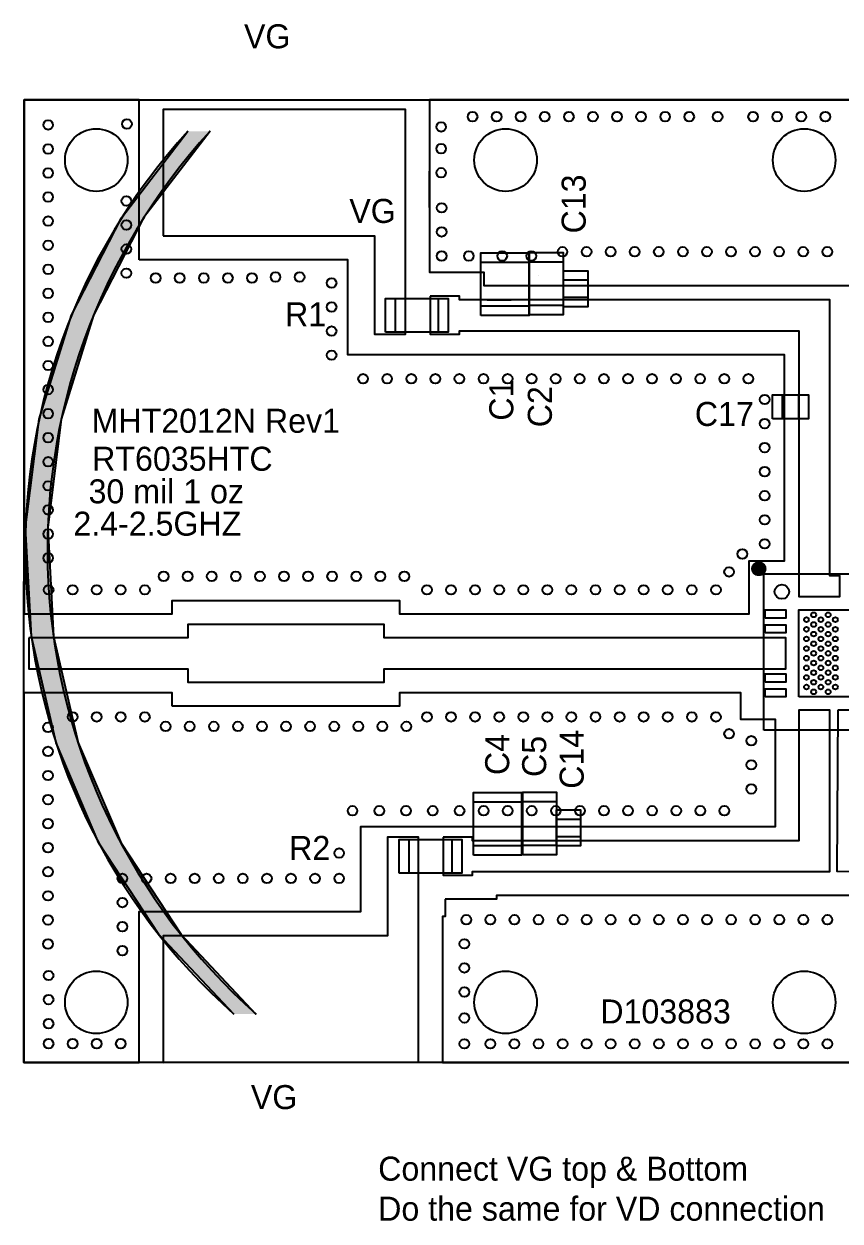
# Model space of a CAD drawing. Extents: x -23171.74 to -23168.74, y 50000.03 to 50002.52.
# Drawn here: x -23171.745 to -23170.048, y 50000.033 to 50002.524 of the extents above; entities that cross this region are included whole.
import ezdxf

# ---------------------------------------------------------------- set-up
doc = ezdxf.new("R2010")
doc.units = 0
for name, color, linetype in [('BOARD_OUTLINE', 250, 'CONTINUOUS'), ('COMPONENTS', 250, 'CONTINUOUS'), ('DRILL_NO_PLATING', 250, 'CONTINUOUS'), ('DRILL_PLATED', 250, 'CONTINUOUS'), ('ETCH_METAL', 250, 'CONTINUOUS'), ('SILKSCREEN', 7, 'CONTINUOUS'), ('TOP_METAL', 250, 'CONTINUOUS')]:
    doc.layers.add(name, color=color, linetype=linetype)

# ---------------------------------------------------------------- blocks, each defined once
blk = doc.blocks.new('*U2')
at = {"layer": 'ETCH_METAL'}
blk.add_text(' 2.4-2.5GHZ', height=0.05, dxfattribs=at).set_placement((-23171.6607, 50001.459))
blk = doc.blocks.new('*U3')
at = {"layer": 'ETCH_METAL'}
blk.add_text('30 mil 1 oz', height=0.05, dxfattribs=at).set_placement((-23171.6105, 50001.5263))
blk = doc.blocks.new('*U4')
at = {"layer": 'ETCH_METAL'}
blk.add_text('RT6035HTC', height=0.05, dxfattribs=at).set_placement((-23171.603, 50001.5941))
blk = doc.blocks.new('*U5')
at = {"layer": 'ETCH_METAL'}
blk.add_text('MHT2012N Rev1', height=0.05, dxfattribs=at).set_placement((-23171.6041, 50001.6731))
blk = doc.blocks.new('*U6')
at = {"layer": 'SILKSCREEN'}
blk.add_text('C14', height=0.05, rotation=90, dxfattribs=at).set_placement((-23170.5807, 50000.9323))
blk = doc.blocks.new('*U9')
at = {"layer": 'SILKSCREEN'}
blk.add_text('C13', height=0.05, rotation=90, dxfattribs=at).set_placement((-23170.5765, 50002.088))
blk = doc.blocks.new('*U18')
at = {"layer": 'SILKSCREEN'}
blk.add_text('C17', height=0.05, dxfattribs=at).set_placement((-23170.3495, 50001.6873))
blk = doc.blocks.new('*U21')
at = {"layer": 'SILKSCREEN'}
blk.add_text('C5', height=0.05, rotation=90, dxfattribs=at).set_placement((-23170.6587, 50000.9569))
blk = doc.blocks.new('*U22')
at = {"layer": 'SILKSCREEN'}
blk.add_text('C4', height=0.05, rotation=90, dxfattribs=at).set_placement((-23170.7356, 50000.9609))
blk = doc.blocks.new('*U23')
at = {"layer": 'SILKSCREEN'}
blk.add_text('R2', height=0.05, dxfattribs=at).set_placement((-23171.1933, 50000.7842))
blk = doc.blocks.new('*U24')
at = {"layer": 'SILKSCREEN'}
blk.add_text('C1', height=0.05, rotation=90, dxfattribs=at).set_placement((-23170.727, 50001.6984))
blk = doc.blocks.new('*U25')
at = {"layer": 'SILKSCREEN'}
blk.add_text('C2', height=0.05, rotation=90, dxfattribs=at).set_placement((-23170.6469, 50001.6846))
blk = doc.blocks.new('*U26')
at = {"layer": 'ETCH_METAL'}
blk.add_text('D103883', height=0.05, dxfattribs=at).set_placement((-23170.5461, 50000.4439))
blk = doc.blocks.new('*U27')
at = {"layer": 'SILKSCREEN'}
blk.add_text('R1', height=0.05, dxfattribs=at).set_placement((-23171.2018, 50001.8947))
blk = doc.blocks.new('*U28')
at = {"layer": 'SILKSCREEN'}
blk.add_text('VG', height=0.05, dxfattribs=at).set_placement((-23171.0682, 50002.1098))
blk = doc.blocks.new('*U36')
at = {"layer": 'SILKSCREEN', "linetype": 'CONTINUOUS'}
for p, q in [((-23170.23, 50001.3915), (-23170.2298, 50001.3928)), ((-23170.23, 50001.3902), (-23170.23, 50001.3915)), ((-23170.23, 50001.3889), (-23170.23, 50001.3902)), ((-23170.2298, 50001.3877), (-23170.23, 50001.3889)), ((-23170.2298, 50001.3928), (-23170.2295, 50001.3941)), ((-23170.2295, 50001.3864), (-23170.2298, 50001.3877)), ((-23170.2295, 50001.3941), (-23170.229, 50001.3953)), ((-23170.229, 50001.3852), (-23170.2295, 50001.3864)), ((-23170.229, 50001.3953), (-23170.2286, 50001.3965)), ((-23170.2286, 50001.384), (-23170.229, 50001.3852)), ((-23170.2286, 50001.3965), (-23170.2278, 50001.3976)), ((-23170.2278, 50001.3829), (-23170.2286, 50001.384)), ((-23170.2278, 50001.3976), (-23170.2272, 50001.3987)), ((-23170.2272, 50001.3818), (-23170.2278, 50001.3829)), ((-23170.2272, 50001.3987), (-23170.2262, 50001.3996)), ((-23170.2262, 50001.3808), (-23170.2272, 50001.3818)), ((-23170.2262, 50001.3996), (-23170.2254, 50001.4005)), ((-23170.2254, 50001.3799), (-23170.2262, 50001.3808)), ((-23170.2254, 50001.4005), (-23170.2243, 50001.4013)), ((-23170.2243, 50001.3791), (-23170.2254, 50001.3799)), ((-23170.2243, 50001.4013), (-23170.2233, 50001.402)), ((-23170.2233, 50001.402), (-23170.222, 50001.4026)), ((-23170.222, 50001.4026), (-23170.2209, 50001.4031)), ((-23170.2209, 50001.4031), (-23170.2194, 50001.4035)), ((-23170.2194, 50001.4035), (-23170.2184, 50001.4037)), ((-23170.2184, 50001.4037), (-23170.2158, 50001.4038)), ((-23170.2158, 50001.4038), (-23170.215, 50001.4037)), ((-23170.215, 50001.4037), (-23170.2132, 50001.4035)), ((-23170.2132, 50001.4035), (-23170.2122, 50001.4031)), ((-23170.2122, 50001.4031), (-23170.2108, 50001.4026)), ((-23170.2108, 50001.4026), (-23170.2098, 50001.402)), ((-23170.2098, 50001.402), (-23170.2086, 50001.4013)), ((-23170.2086, 50001.4013), (-23170.2076, 50001.4005)), ((-23170.2076, 50001.3799), (-23170.2086, 50001.3791)), ((-23170.2076, 50001.4005), (-23170.2066, 50001.3996)), ((-23170.2066, 50001.3808), (-23170.2076, 50001.3799)), ((-23170.2066, 50001.3996), (-23170.2058, 50001.3987)), ((-23170.2058, 50001.3818), (-23170.2066, 50001.3808)), ((-23170.2058, 50001.3987), (-23170.205, 50001.3976)), ((-23170.205, 50001.3829), (-23170.2058, 50001.3818)), ((-23170.205, 50001.3976), (-23170.2044, 50001.3965)), ((-23170.2044, 50001.384), (-23170.205, 50001.3829)), ((-23170.2044, 50001.3965), (-23170.2038, 50001.3953)), ((-23170.2038, 50001.3852), (-23170.2044, 50001.384)), ((-23170.2038, 50001.3953), (-23170.2034, 50001.3941)), ((-23170.2034, 50001.3864), (-23170.2038, 50001.3852)), ((-23170.2034, 50001.3941), (-23170.2031, 50001.3928)), ((-23170.2031, 50001.3877), (-23170.2034, 50001.3864)), ((-23170.2031, 50001.3928), (-23170.203, 50001.3915)), ((-23170.203, 50001.3889), (-23170.2031, 50001.3877)), ((-23170.203, 50001.3915), (-23170.2028, 50001.3902)), ((-23170.2028, 50001.3902), (-23170.203, 50001.3889)), ((-23170.2233, 50001.3784), (-23170.2243, 50001.3791)), ((-23170.222, 50001.3778), (-23170.2233, 50001.3784)), ((-23170.2209, 50001.3774), (-23170.222, 50001.3778)), ((-23170.2194, 50001.377), (-23170.2209, 50001.3774)), ((-23170.2184, 50001.3767), (-23170.2194, 50001.377)), ((-23170.2158, 50001.3766), (-23170.2184, 50001.3767)), ((-23170.215, 50001.3767), (-23170.2158, 50001.3766)), ((-23170.2132, 50001.377), (-23170.215, 50001.3767)), ((-23170.2122, 50001.3774), (-23170.2132, 50001.377)), ((-23170.2108, 50001.3778), (-23170.2122, 50001.3774)), ((-23170.2098, 50001.3784), (-23170.2108, 50001.3778)), ((-23170.2086, 50001.3791), (-23170.2098, 50001.3784))]:
    blk.add_line(p, q, dxfattribs=at)
at = {"layer": 'SILKSCREEN', "linetype": 'CONTINUOUS', "extrusion": (0, 0, -1)}
for points in [[(23170.2298, 50001.3928), (23170.203, 50001.3915), (23170.23, 50001.3915)], [(23170.23, 50001.3915), (23170.2028, 50001.3902), (23170.23, 50001.3902)], [(23170.23, 50001.3915), (23170.203, 50001.3915), (23170.2028, 50001.3902)], [(23170.23, 50001.3902), (23170.203, 50001.3889), (23170.23, 50001.3889)], [(23170.23, 50001.3902), (23170.2028, 50001.3902), (23170.203, 50001.3889)], [(23170.23, 50001.3889), (23170.2031, 50001.3877), (23170.2298, 50001.3877)], [(23170.23, 50001.3889), (23170.203, 50001.3889), (23170.2031, 50001.3877)], [(23170.2295, 50001.3941), (23170.2031, 50001.3928), (23170.2298, 50001.3928)], [(23170.2298, 50001.3928), (23170.2031, 50001.3928), (23170.203, 50001.3915)], [(23170.2298, 50001.3877), (23170.2034, 50001.3864), (23170.2295, 50001.3864)], [(23170.2298, 50001.3877), (23170.2031, 50001.3877), (23170.2034, 50001.3864)], [(23170.229, 50001.3953), (23170.2034, 50001.3941), (23170.2295, 50001.3941)], [(23170.2295, 50001.3941), (23170.2034, 50001.3941), (23170.2031, 50001.3928)], [(23170.2295, 50001.3864), (23170.2038, 50001.3852), (23170.229, 50001.3852)], [(23170.2295, 50001.3864), (23170.2034, 50001.3864), (23170.2038, 50001.3852)], [(23170.2286, 50001.3965), (23170.2038, 50001.3953), (23170.229, 50001.3953)], [(23170.229, 50001.3953), (23170.2038, 50001.3953), (23170.2034, 50001.3941)], [(23170.229, 50001.3852), (23170.2044, 50001.384), (23170.2286, 50001.384)], [(23170.229, 50001.3852), (23170.2038, 50001.3852), (23170.2044, 50001.384)], [(23170.2278, 50001.3976), (23170.2044, 50001.3965), (23170.2286, 50001.3965)], [(23170.2286, 50001.3965), (23170.2044, 50001.3965), (23170.2038, 50001.3953)], [(23170.2286, 50001.384), (23170.205, 50001.3829), (23170.2278, 50001.3829)], [(23170.2286, 50001.384), (23170.2044, 50001.384), (23170.205, 50001.3829)], [(23170.2272, 50001.3987), (23170.205, 50001.3976), (23170.2278, 50001.3976)], [(23170.2278, 50001.3976), (23170.205, 50001.3976), (23170.2044, 50001.3965)], [(23170.2278, 50001.3829), (23170.2058, 50001.3818), (23170.2272, 50001.3818)], [(23170.2278, 50001.3829), (23170.205, 50001.3829), (23170.2058, 50001.3818)], [(23170.2262, 50001.3996), (23170.2058, 50001.3987), (23170.2272, 50001.3987)], [(23170.2272, 50001.3987), (23170.2058, 50001.3987), (23170.205, 50001.3976)], [(23170.2272, 50001.3818), (23170.2066, 50001.3808), (23170.2262, 50001.3808)], [(23170.2272, 50001.3818), (23170.2058, 50001.3818), (23170.2066, 50001.3808)], [(23170.2254, 50001.4005), (23170.2066, 50001.3996), (23170.2262, 50001.3996)], [(23170.2262, 50001.3996), (23170.2066, 50001.3996), (23170.2058, 50001.3987)], [(23170.2262, 50001.3808), (23170.2076, 50001.3799), (23170.2254, 50001.3799)], [(23170.2262, 50001.3808), (23170.2066, 50001.3808), (23170.2076, 50001.3799)], [(23170.2243, 50001.4013), (23170.2076, 50001.4005), (23170.2254, 50001.4005)], [(23170.2254, 50001.4005), (23170.2076, 50001.4005), (23170.2066, 50001.3996)], [(23170.2254, 50001.3799), (23170.2086, 50001.3791), (23170.2243, 50001.3791)], [(23170.2254, 50001.3799), (23170.2076, 50001.3799), (23170.2086, 50001.3791)], [(23170.2233, 50001.402), (23170.2086, 50001.4013), (23170.2243, 50001.4013)], [(23170.2243, 50001.4013), (23170.2086, 50001.4013), (23170.2076, 50001.4005)], [(23170.222, 50001.4026), (23170.2098, 50001.402), (23170.2233, 50001.402)], [(23170.2233, 50001.402), (23170.2098, 50001.402), (23170.2086, 50001.4013)], [(23170.2209, 50001.4031), (23170.2108, 50001.4026), (23170.222, 50001.4026)], [(23170.222, 50001.4026), (23170.2108, 50001.4026), (23170.2098, 50001.402)], [(23170.2194, 50001.4035), (23170.2122, 50001.4031), (23170.2209, 50001.4031)], [(23170.2209, 50001.4031), (23170.2122, 50001.4031), (23170.2108, 50001.4026)], [(23170.2184, 50001.4037), (23170.2132, 50001.4035), (23170.2194, 50001.4035)], [(23170.2194, 50001.4035), (23170.2132, 50001.4035), (23170.2122, 50001.4031)], [(23170.2158, 50001.4038), (23170.215, 50001.4037), (23170.2184, 50001.4037)], [(23170.2184, 50001.4037), (23170.215, 50001.4037), (23170.2132, 50001.4035)], [(23170.2243, 50001.3791), (23170.2098, 50001.3784), (23170.2233, 50001.3784)], [(23170.2243, 50001.3791), (23170.2086, 50001.3791), (23170.2098, 50001.3784)], [(23170.2233, 50001.3784), (23170.2108, 50001.3778), (23170.222, 50001.3778)], [(23170.2233, 50001.3784), (23170.2098, 50001.3784), (23170.2108, 50001.3778)], [(23170.222, 50001.3778), (23170.2122, 50001.3774), (23170.2209, 50001.3774)], [(23170.222, 50001.3778), (23170.2108, 50001.3778), (23170.2122, 50001.3774)], [(23170.2209, 50001.3774), (23170.2132, 50001.377), (23170.2194, 50001.377)], [(23170.2209, 50001.3774), (23170.2122, 50001.3774), (23170.2132, 50001.377)], [(23170.2194, 50001.377), (23170.215, 50001.3767), (23170.2184, 50001.3767)], [(23170.2194, 50001.377), (23170.2132, 50001.377), (23170.215, 50001.3767)], [(23170.2184, 50001.3767), (23170.215, 50001.3767), (23170.2158, 50001.3766)]]:
    blk.add_solid(points, dxfattribs=at)
blk = doc.blocks.new('*U37')
at = {"layer": 'COMPONENTS', "color": 23, "linetype": 'CONTINUOUS'}
for p, q in [((-23171.5418, 50002.1201), (-23171.4039, 50002.3006)), ((-23171.3579, 50002.3006), (-23171.4959, 50002.1201)), ((-23171.646, 50001.9182), (-23171.5418, 50002.1201)), ((-23171.4959, 50002.1201), (-23171.6001, 50001.9182)), ((-23171.7132, 50001.7012), (-23171.646, 50001.9182)), ((-23171.6001, 50001.9182), (-23171.6673, 50001.7012)), ((-23171.7414, 50001.4758), (-23171.7132, 50001.7012)), ((-23171.6673, 50001.7012), (-23171.6954, 50001.4758)), ((-23171.7295, 50001.2489), (-23171.7414, 50001.4758)), ((-23171.6954, 50001.4758), (-23171.6836, 50001.2489)), ((-23171.6782, 50001.0276), (-23171.7295, 50001.2489)), ((-23171.6836, 50001.2489), (-23171.6322, 50001.0276)), ((-23171.5888, 50000.8188), (-23171.6782, 50001.0276)), ((-23171.6322, 50001.0276), (-23171.5428, 50000.8188)), ((-23171.4642, 50000.6288), (-23171.5888, 50000.8188)), ((-23171.5428, 50000.8188), (-23171.4182, 50000.6288)), ((-23171.3082, 50000.4636), (-23171.4642, 50000.6288)), ((-23171.4182, 50000.6288), (-23171.2623, 50000.4636))]:
    blk.add_line(p, q, dxfattribs=at)
at = {"layer": 'COMPONENTS', "color": 23, "linetype": 'CONTINUOUS', "extrusion": (0, 0, -1)}
for points in [[(23171.4039, 50002.3006), (23171.4959, 50002.1201), (23171.5418, 50002.1201)], [(23171.4039, 50002.3006), (23171.3579, 50002.3006), (23171.4959, 50002.1201)], [(23171.5418, 50002.1201), (23171.6001, 50001.9182), (23171.646, 50001.9182)], [(23171.5418, 50002.1201), (23171.4959, 50002.1201), (23171.6001, 50001.9182)], [(23171.646, 50001.9182), (23171.6673, 50001.7012), (23171.7132, 50001.7012)], [(23171.646, 50001.9182), (23171.6001, 50001.9182), (23171.6673, 50001.7012)], [(23171.7132, 50001.7012), (23171.6954, 50001.4758), (23171.7414, 50001.4758)], [(23171.7132, 50001.7012), (23171.6673, 50001.7012), (23171.6954, 50001.4758)], [(23171.7414, 50001.4758), (23171.6836, 50001.2489), (23171.7295, 50001.2489)], [(23171.7414, 50001.4758), (23171.6954, 50001.4758), (23171.6836, 50001.2489)], [(23171.7295, 50001.2489), (23171.6322, 50001.0276), (23171.6782, 50001.0276)], [(23171.7295, 50001.2489), (23171.6836, 50001.2489), (23171.6322, 50001.0276)], [(23171.6782, 50001.0276), (23171.5428, 50000.8188), (23171.5888, 50000.8188)], [(23171.6782, 50001.0276), (23171.6322, 50001.0276), (23171.5428, 50000.8188)], [(23171.5888, 50000.8188), (23171.4182, 50000.6288), (23171.4642, 50000.6288)], [(23171.5888, 50000.8188), (23171.5428, 50000.8188), (23171.4182, 50000.6288)], [(23171.4642, 50000.6288), (23171.2623, 50000.4636), (23171.3082, 50000.4636)], [(23171.4642, 50000.6288), (23171.4182, 50000.6288), (23171.2623, 50000.4636)]]:
    blk.add_solid(points, dxfattribs=at)
blk = doc.blocks.new('*U40')
at = {"layer": 'SILKSCREEN'}
blk.add_text('VG', height=0.05, dxfattribs=at).set_placement((-23171.2872, 50002.4732))
blk = doc.blocks.new('*U42')
at = {"layer": 'SILKSCREEN'}
blk.add_text('VG', height=0.05, dxfattribs=at).set_placement((-23171.2729, 50000.2657))
blk = doc.blocks.new('*U43')
at = {"layer": 'SILKSCREEN'}
for s, p in [('Connect VG top & Bottom', (-23171.0081, 50000.1168)), ('Do the same for VD connection', (-23171.0081, 50000.0335))]:
    blk.add_text(s, height=0.05, dxfattribs=at).set_placement(p)

msp = doc.modelspace()

# ---------------------------------------------------------------- linework, layer by layer
at = {"layer": 'BOARD_OUTLINE'}
msp.add_lwpolyline([(-23168.7405, 50002.3658), (-23168.7407, 50000.3627), (-23171.7449, 50000.3627), (-23171.7446, 50002.3658)], close=True, dxfattribs=at)
at = {"layer": 'COMPONENTS', "color": 7}
for points in [[(-23170.7944, 50001.9171), (-23170.7944, 50002.0473), (-23170.6943, 50002.0473), (-23170.6943, 50001.9171)], [(-23170.7944, 50002.0273), (-23170.7944, 50002.0473), (-23170.6943, 50002.0473), (-23170.6943, 50002.0273)], [(-23170.6938, 50002.0285), (-23170.6938, 50002.0485), (-23170.6237, 50002.0485), (-23170.6237, 50002.0285)], [(-23170.6938, 50001.9183), (-23170.6938, 50002.0485), (-23170.6237, 50002.0485), (-23170.6237, 50001.9183)], [(-23170.6225, 50001.9905), (-23170.6225, 50002.0105), (-23170.5724, 50002.0105), (-23170.5724, 50001.9905)], [(-23170.6224, 50001.9354), (-23170.6224, 50002.0105), (-23170.5723, 50002.0105), (-23170.5723, 50001.9354)], [(-23170.993, 50001.8827), (-23170.993, 50001.9528), (-23170.8628, 50001.9528), (-23170.8628, 50001.8827)], [(-23170.993, 50001.8827), (-23170.993, 50001.9528), (-23170.9729, 50001.9528), (-23170.9729, 50001.8827)], [(-23170.8828, 50001.8827), (-23170.8828, 50001.9528), (-23170.8628, 50001.9528), (-23170.8628, 50001.8827)], [(-23170.6224, 50001.9354), (-23170.6224, 50001.9555), (-23170.5723, 50001.9555), (-23170.5723, 50001.9354)], [(-23170.7944, 50001.9171), (-23170.7944, 50001.9371), (-23170.6943, 50001.9371), (-23170.6943, 50001.9171)], [(-23170.6938, 50001.9183), (-23170.6938, 50001.9384), (-23170.6237, 50001.9384), (-23170.6237, 50001.9183)], [(-23170.1881, 50001.7021), (-23170.1881, 50001.7522), (-23170.113, 50001.7522), (-23170.113, 50001.7021)], [(-23170.1881, 50001.7021), (-23170.1881, 50001.7522), (-23170.1681, 50001.7522), (-23170.1681, 50001.7021)], [(-23170.1331, 50001.7022), (-23170.1331, 50001.7522), (-23170.113, 50001.7522), (-23170.113, 50001.7022)], [(-23170.2063, 50001.0543), (-23170.2063, 50001.3798), (-23169.8808, 50001.3798), (-23169.8808, 50001.0543)], [(-23170.8099, 50000.9044), (-23170.8099, 50000.9244), (-23170.7098, 50000.9244), (-23170.7098, 50000.9044)], [(-23170.8099, 50000.7942), (-23170.8099, 50000.9244), (-23170.7098, 50000.9244), (-23170.7098, 50000.7942)], [(-23170.7075, 50000.7952), (-23170.7075, 50000.9254), (-23170.6374, 50000.9254), (-23170.6374, 50000.7952)], [(-23170.7075, 50000.9054), (-23170.7075, 50000.9254), (-23170.6374, 50000.9254), (-23170.6374, 50000.9054)], [(-23170.6374, 50000.8684), (-23170.6374, 50000.8884), (-23170.5873, 50000.8884), (-23170.5873, 50000.8684)], [(-23170.6373, 50000.8133), (-23170.6373, 50000.8884), (-23170.5873, 50000.8884), (-23170.5873, 50000.8133)], [(-23170.6373, 50000.8133), (-23170.6373, 50000.8333), (-23170.5873, 50000.8333), (-23170.5873, 50000.8133)], [(-23170.9643, 50000.7567), (-23170.9643, 50000.8268), (-23170.8341, 50000.8268), (-23170.8341, 50000.7567)], [(-23170.9643, 50000.7567), (-23170.9643, 50000.8268), (-23170.9443, 50000.8268), (-23170.9443, 50000.7567)], [(-23170.8542, 50000.7567), (-23170.8542, 50000.8268), (-23170.8341, 50000.8268), (-23170.8341, 50000.7567)], [(-23170.8099, 50000.7942), (-23170.8099, 50000.8142), (-23170.7098, 50000.8142), (-23170.7098, 50000.7942)], [(-23170.7075, 50000.7952), (-23170.7075, 50000.8153), (-23170.6374, 50000.8153), (-23170.6374, 50000.7952)]]:
    msp.add_lwpolyline(points, close=True, dxfattribs=at)
msp.add_circle((-23170.1685, 50001.3423), 0.015, dxfattribs=at)
for centre in [(-23170.4509, 50001.4292), (-23170.4049, 50001.4292)]:
    msp.add_arc(centre, 1.2913, 137.5614, 228.3996, dxfattribs=at)
at = {"layer": 'DRILL_NO_PLATING'}
for centre in [(-23171.5944, 50002.2406), (-23170.7431, 50002.2406), (-23170.1221, 50002.2406), (-23171.5944, 50000.4879), (-23170.7431, 50000.4879), (-23170.1221, 50000.4879)]:
    msp.add_circle(centre, 0.0651, dxfattribs=at)
at = {"layer": 'DRILL_PLATED'}
for centre, radius in [((-23170.8119, 50002.3309), 0.01), ((-23170.7618, 50002.3309), 0.01), ((-23170.7117, 50002.3309), 0.01), ((-23170.6616, 50002.3309), 0.01), ((-23170.6115, 50002.3309), 0.01), ((-23170.5615, 50002.3309), 0.01), ((-23170.5114, 50002.3309), 0.01), ((-23170.4613, 50002.3309), 0.01), ((-23170.4112, 50002.3309), 0.01), ((-23170.3612, 50002.3309), 0.01), ((-23170.3022, 50002.3309), 0.01), ((-23170.2283, 50002.3309), 0.01), ((-23170.1783, 50002.3309), 0.01), ((-23170.1282, 50002.3309), 0.01), ((-23170.0781, 50002.3309), 0.01), ((-23171.6945, 50002.3139), 0.01), ((-23171.5307, 50002.3157), 0.01), ((-23170.8771, 50002.3097), 0.01), ((-23171.6945, 50002.2638), 0.01), ((-23170.8771, 50002.2644), 0.01), ((-23171.6945, 50002.2137), 0.01), ((-23170.8771, 50002.2143), 0.01), ((-23171.6945, 50002.1637), 0.01), ((-23171.5318, 50002.1556), 0.01), ((-23170.8761, 50002.1412), 0.01), ((-23171.6945, 50002.1136), 0.01), ((-23171.5318, 50002.1055), 0.01), ((-23170.8761, 50002.0912), 0.01), ((-23171.6945, 50002.0635), 0.01), ((-23171.5318, 50002.0554), 0.01), ((-23170.6248, 50002.0499), 0.01), ((-23170.5747, 50002.0499), 0.01), ((-23170.5247, 50002.0499), 0.01), ((-23170.4746, 50002.0499), 0.01), ((-23170.4245, 50002.0499), 0.01), ((-23170.3744, 50002.0499), 0.01), ((-23170.3244, 50002.0499), 0.01), ((-23170.2743, 50002.0499), 0.01), ((-23170.2242, 50002.0499), 0.01), ((-23170.1741, 50002.0499), 0.01), ((-23170.1241, 50002.0499), 0.01), ((-23170.074, 50002.0499), 0.01), ((-23170.8761, 50002.0411), 0.01), ((-23170.8196, 50002.0411), 0.01), ((-23170.7502, 50002.0411), 0.01), ((-23170.6897, 50002.0411), 0.01), ((-23171.6945, 50002.0134), 0.01), ((-23171.5318, 50002.0053), 0.01), ((-23171.4709, 50001.9952), 0.01), ((-23171.4209, 50001.9952), 0.01), ((-23171.3708, 50001.9952), 0.01), ((-23171.3207, 50001.9952), 0.01), ((-23171.2706, 50001.9952), 0.01), ((-23171.2217, 50001.9973), 0.01), ((-23171.1716, 50001.9973), 0.01), ((-23171.1051, 50001.9849), 0.01), ((-23171.6945, 50001.9634), 0.01), ((-23171.1051, 50001.9348), 0.01), ((-23171.6945, 50001.9133), 0.01), ((-23171.1051, 50001.8847), 0.01), ((-23171.6945, 50001.8632), 0.01), ((-23171.1051, 50001.8346), 0.01), ((-23171.6945, 50001.8131), 0.01), ((-23171.0395, 50001.7855), 0.01), ((-23170.9894, 50001.7855), 0.01), ((-23170.9393, 50001.7855), 0.01), ((-23170.8892, 50001.7855), 0.01), ((-23170.8392, 50001.7855), 0.01), ((-23170.7891, 50001.7855), 0.01), ((-23170.739, 50001.7855), 0.01), ((-23170.6889, 50001.7855), 0.01), ((-23170.6388, 50001.7855), 0.01), ((-23170.5888, 50001.7855), 0.01), ((-23170.5387, 50001.7855), 0.01), ((-23170.4886, 50001.7855), 0.01), ((-23170.4385, 50001.7855), 0.01), ((-23170.3885, 50001.7855), 0.01), ((-23170.3384, 50001.7855), 0.01), ((-23170.2883, 50001.7855), 0.01), ((-23170.2382, 50001.7855), 0.01), ((-23171.6945, 50001.763), 0.01), ((-23170.2042, 50001.7424), 0.01), ((-23171.6945, 50001.713), 0.01), ((-23170.2042, 50001.6923), 0.01), ((-23171.6945, 50001.6629), 0.01), ((-23170.2042, 50001.6423), 0.01), ((-23171.6945, 50001.6128), 0.01), ((-23170.2042, 50001.5922), 0.01), ((-23171.6945, 50001.5627), 0.01), ((-23170.2042, 50001.5421), 0.01), ((-23171.6945, 50001.5127), 0.01), ((-23170.2042, 50001.492), 0.01), ((-23171.6945, 50001.4626), 0.01), ((-23170.2507, 50001.421), 0.01), ((-23170.2042, 50001.442), 0.01), ((-23171.6945, 50001.4125), 0.01), ((-23171.4544, 50001.3744), 0.01), ((-23171.4043, 50001.3744), 0.01), ((-23171.3543, 50001.3744), 0.01), ((-23171.3042, 50001.3744), 0.01), ((-23171.2541, 50001.3744), 0.01), ((-23171.204, 50001.3744), 0.01), ((-23171.154, 50001.3744), 0.01), ((-23171.1039, 50001.3744), 0.01), ((-23171.0538, 50001.3744), 0.01), ((-23171.0037, 50001.3744), 0.01), ((-23170.9536, 50001.3744), 0.01), ((-23170.2782, 50001.3837), 0.01), ((-23171.6937, 50001.3463), 0.01), ((-23171.6436, 50001.3463), 0.01), ((-23171.5936, 50001.3463), 0.01), ((-23171.5435, 50001.3463), 0.01), ((-23171.4934, 50001.3463), 0.01), ((-23170.9066, 50001.3463), 0.01), ((-23170.8566, 50001.3463), 0.01), ((-23170.8065, 50001.3463), 0.01), ((-23170.7564, 50001.3463), 0.01), ((-23170.7063, 50001.3463), 0.01), ((-23170.6563, 50001.3463), 0.01), ((-23170.6062, 50001.3463), 0.01), ((-23170.5561, 50001.3463), 0.01), ((-23170.506, 50001.3463), 0.01), ((-23170.456, 50001.3463), 0.01), ((-23170.4059, 50001.3463), 0.01), ((-23170.3558, 50001.3463), 0.01), ((-23170.3057, 50001.3463), 0.01), ((-23170.1174, 50001.2842), 0.00501), ((-23170.1023, 50001.2942), 0.00501), ((-23170.0873, 50001.2842), 0.00501), ((-23170.0723, 50001.2942), 0.00501), ((-23170.0573, 50001.2842), 0.00501), ((-23170.1174, 50001.2642), 0.00501), ((-23170.1023, 50001.2742), 0.00501), ((-23170.1023, 50001.2542), 0.00501), ((-23170.0873, 50001.2642), 0.00501), ((-23170.0723, 50001.2742), 0.00501), ((-23170.0723, 50001.2542), 0.00501), ((-23170.0573, 50001.2642), 0.00501), ((-23170.1174, 50001.2442), 0.00501), ((-23170.1023, 50001.2341), 0.00501), ((-23170.0873, 50001.2442), 0.00501), ((-23170.0723, 50001.2341), 0.00501), ((-23170.0573, 50001.2442), 0.00501), ((-23170.1174, 50001.2241), 0.00501), ((-23170.1174, 50001.2041), 0.00501), ((-23170.1023, 50001.2141), 0.00501), ((-23170.0873, 50001.2241), 0.00501), ((-23170.0873, 50001.2041), 0.00501), ((-23170.0723, 50001.2141), 0.00501), ((-23170.0573, 50001.2241), 0.00501), ((-23170.0573, 50001.2041), 0.00501), ((-23170.1174, 50001.1841), 0.00501), ((-23170.1023, 50001.1941), 0.00501), ((-23170.0873, 50001.1841), 0.00501), ((-23170.0723, 50001.1941), 0.00501), ((-23170.0573, 50001.1841), 0.00501), ((-23170.1174, 50001.164), 0.00501), ((-23170.1023, 50001.174), 0.00501), ((-23170.1023, 50001.154), 0.00501), ((-23170.0873, 50001.164), 0.00501), ((-23170.0723, 50001.174), 0.00501), ((-23170.0723, 50001.154), 0.00501), ((-23170.0573, 50001.164), 0.00501), ((-23170.1174, 50001.144), 0.00501), ((-23170.1023, 50001.134), 0.00501), ((-23170.0873, 50001.144), 0.00501), ((-23170.0723, 50001.134), 0.00501), ((-23170.0573, 50001.144), 0.00501), ((-23171.6436, 50001.0819), 0.01), ((-23171.5936, 50001.0819), 0.01), ((-23171.5435, 50001.0819), 0.01), ((-23171.4934, 50001.0819), 0.01), ((-23170.9066, 50001.0819), 0.01), ((-23170.8566, 50001.0819), 0.01), ((-23170.8065, 50001.0819), 0.01), ((-23170.7564, 50001.0819), 0.01), ((-23170.7063, 50001.0819), 0.01), ((-23170.6563, 50001.0819), 0.01), ((-23170.6062, 50001.0819), 0.01), ((-23170.5561, 50001.0819), 0.01), ((-23170.506, 50001.0819), 0.01), ((-23170.456, 50001.0819), 0.01), ((-23170.4059, 50001.0819), 0.01), ((-23170.3558, 50001.0819), 0.01), ((-23170.3057, 50001.0819), 0.01), ((-23171.6948, 50001.06), 0.01), ((-23171.4502, 50001.0621), 0.01), ((-23171.4001, 50001.0621), 0.01), ((-23171.35, 50001.0621), 0.01), ((-23171.2999, 50001.0621), 0.01), ((-23171.2499, 50001.0621), 0.01), ((-23171.1998, 50001.0621), 0.01), ((-23171.1497, 50001.0621), 0.01), ((-23171.0996, 50001.0621), 0.01), ((-23171.0495, 50001.0621), 0.01), ((-23170.9995, 50001.0621), 0.01), ((-23170.9494, 50001.0621), 0.01), ((-23170.2782, 50001.0468), 0.01), ((-23170.2321, 50001.0322), 0.01), ((-23171.6948, 50001.01), 0.01), ((-23170.2321, 50000.9821), 0.01), ((-23171.6948, 50000.9599), 0.01), ((-23170.2321, 50000.932), 0.01), ((-23171.6948, 50000.9098), 0.01), ((-23171.0615, 50000.8866), 0.01), ((-23171.0058, 50000.8866), 0.01), ((-23170.9502, 50000.8866), 0.01), ((-23170.8946, 50000.8866), 0.01), ((-23170.8389, 50000.8866), 0.01), ((-23170.7888, 50000.8866), 0.01), ((-23170.7388, 50000.8866), 0.01), ((-23170.6887, 50000.8866), 0.01), ((-23170.6386, 50000.8866), 0.01), ((-23170.5885, 50000.8866), 0.01), ((-23170.5385, 50000.8866), 0.01), ((-23170.4884, 50000.8866), 0.01), ((-23170.4383, 50000.8866), 0.01), ((-23170.3882, 50000.8866), 0.01), ((-23170.3381, 50000.8866), 0.01), ((-23170.2881, 50000.8866), 0.01), ((-23171.6948, 50000.8597), 0.01), ((-23171.6948, 50000.8097), 0.01), ((-23171.0893, 50000.7984), 0.01), ((-23171.6948, 50000.7596), 0.01), ((-23171.54, 50000.7457), 0.01), ((-23171.4899, 50000.7457), 0.01), ((-23171.4398, 50000.7457), 0.01), ((-23171.3898, 50000.7457), 0.01), ((-23171.3397, 50000.7457), 0.01), ((-23171.2896, 50000.7457), 0.01), ((-23171.2395, 50000.7457), 0.01), ((-23171.1895, 50000.7457), 0.01), ((-23171.1394, 50000.7457), 0.01), ((-23171.0893, 50000.7457), 0.01), ((-23171.6948, 50000.7095), 0.01), ((-23171.54, 50000.6956), 0.01), ((-23171.6948, 50000.6594), 0.01), ((-23170.8249, 50000.6598), 0.01), ((-23170.7748, 50000.6598), 0.01), ((-23170.7247, 50000.6598), 0.01), ((-23170.6747, 50000.6598), 0.01), ((-23170.6246, 50000.6598), 0.01), ((-23170.5745, 50000.6598), 0.01), ((-23170.5244, 50000.6598), 0.01), ((-23170.4744, 50000.6598), 0.01), ((-23170.4243, 50000.6598), 0.01), ((-23170.3742, 50000.6598), 0.01), ((-23170.3241, 50000.6598), 0.01), ((-23170.274, 50000.6598), 0.01), ((-23170.224, 50000.6598), 0.01), ((-23170.1739, 50000.6598), 0.01), ((-23170.1238, 50000.6598), 0.01), ((-23170.0737, 50000.6598), 0.01), ((-23171.54, 50000.6455), 0.01), ((-23171.6948, 50000.6094), 0.01), ((-23170.8288, 50000.6097), 0.01), ((-23171.54, 50000.5954), 0.01), ((-23170.8288, 50000.5596), 0.01), ((-23171.6937, 50000.5437), 0.01), ((-23170.8288, 50000.5095), 0.01), ((-23171.6937, 50000.4936), 0.01), ((-23170.8288, 50000.4555), 0.01), ((-23171.6937, 50000.4435), 0.01), ((-23171.6937, 50000.4018), 0.01), ((-23171.6436, 50000.4018), 0.01), ((-23171.5936, 50000.4018), 0.01), ((-23171.5435, 50000.4018), 0.01), ((-23170.8288, 50000.4015), 0.01), ((-23170.7748, 50000.4015), 0.01), ((-23170.7247, 50000.4015), 0.01), ((-23170.6747, 50000.4015), 0.01), ((-23170.6246, 50000.4015), 0.01), ((-23170.5745, 50000.4015), 0.01), ((-23170.5244, 50000.4015), 0.01), ((-23170.4744, 50000.4015), 0.01), ((-23170.4243, 50000.4015), 0.01), ((-23170.3742, 50000.4015), 0.01), ((-23170.3241, 50000.4015), 0.01), ((-23170.274, 50000.4015), 0.01), ((-23170.224, 50000.4015), 0.01), ((-23170.1739, 50000.4015), 0.01), ((-23170.1238, 50000.4015), 0.01), ((-23170.0737, 50000.4015), 0.01)]:
    msp.add_circle(centre, radius, dxfattribs=at)
at = {"layer": 'SILKSCREEN', "color": 7}
msp.add_circle((-23170.2165, 50001.3902), 0.0136, dxfattribs=at)
at = {"layer": 'TOP_METAL'}
for p, q in [((-23170.7817, 50001.9797), (-23170.2462, 50001.9798)), ((-23170.7817, 50001.9497), (-23170.7316, 50001.9498))]:
    msp.add_line(p, q, dxfattribs=at)
for points in [[(-23171.5055, 50002.033), (-23171.5055, 50002.3658), (-23171.7446, 50002.3658), (-23171.7446, 50001.2962), (-23171.4364, 50001.2962), (-23171.4364, 50001.3243), (-23170.9637, 50001.3243), (-23170.9637, 50001.2962), (-23170.2363, 50001.2965), (-23170.2363, 50001.407), (-23170.163, 50001.407), (-23170.1631, 50001.8356), (-23171.0712, 50001.8356), (-23171.0712, 50002.033)], [(-23170.9014, 50002.3658), (-23170.9014, 50002.0073), (-23170.7887, 50002.0073), (-23170.7887, 50001.9797), (-23169.9744, 50001.9798), (-23169.9744, 50002.1355), (-23169.8101, 50002.1355), (-23169.8101, 50002.3658)], [(-23171.4552, 50002.0831), (-23171.0156, 50002.0831), (-23171.0156, 50001.9477), (-23171.0156, 50001.9477), (-23171.0156, 50001.8781), (-23170.9515, 50001.8781), (-23170.9515, 50001.9305), (-23170.9515, 50001.9305), (-23170.9515, 50002.3458), (-23171.4552, 50002.3458)], [(-23170.8999, 50001.9573), (-23170.8999, 50001.8781), (-23170.8388, 50001.8781), (-23170.8388, 50001.8856), (-23170.1331, 50001.8856), (-23170.1329, 50001.3323), (-23170.0478, 50001.3323), (-23170.0478, 50001.3754), (-23170.0688, 50001.3754), (-23170.0688, 50001.9498), (-23170.8388, 50001.9497), (-23170.8388, 50001.9573)], [(-23170.2035, 50001.2877), (-23170.2035, 50001.3047), (-23170.1604, 50001.3047), (-23170.1604, 50001.2877)], [(-23170.1329, 50001.1235), (-23170.1329, 50001.3047), (-23169.9516, 50001.3047), (-23169.9516, 50001.1235)], [(-23171.7349, 50001.2462), (-23171.7349, 50001.1821), (-23171.4043, 50001.1821), (-23171.4043, 50001.154), (-23170.9957, 50001.154), (-23170.9957, 50001.1821), (-23170.1604, 50001.1821), (-23170.1604, 50001.2462), (-23170.9957, 50001.2462), (-23170.9957, 50001.2742), (-23171.4043, 50001.2742), (-23171.4043, 50001.2462)], [(-23170.2035, 50001.2567), (-23170.2035, 50001.2737), (-23170.1604, 50001.2737), (-23170.1604, 50001.2567)], [(-23170.2035, 50001.1545), (-23170.2035, 50001.1715), (-23170.1604, 50001.1715), (-23170.1604, 50001.1545)], [(-23171.4364, 50001.1039), (-23171.4364, 50001.132), (-23171.7448, 50001.132), (-23171.7449, 50000.3627), (-23171.5055, 50000.3627), (-23171.5055, 50000.6767), (-23171.0443, 50000.6767), (-23171.0443, 50000.854), (-23170.7618, 50000.854), (-23170.182, 50000.854), (-23170.182, 50001.0764), (-23170.2536, 50001.0764), (-23170.2536, 50001.132), (-23170.9637, 50001.132), (-23170.9637, 50001.1039)], [(-23170.2035, 50001.1235), (-23170.2035, 50001.1405), (-23170.1604, 50001.1405), (-23170.1604, 50001.1235)], [(-23170.873, 50000.8315), (-23170.873, 50000.7524), (-23170.8119, 50000.7524), (-23170.8119, 50000.7599), (-23170.0688, 50000.7599), (-23170.0688, 50001.0959), (-23170.1329, 50001.0959), (-23170.1329, 50000.824), (-23170.8119, 50000.824), (-23170.8119, 50000.8315)], [(-23170.0523, 50001.0959), (-23170.0543, 50000.7609), (-23169.4895, 50000.7599), (-23169.4895, 50000.3627), (-23169.1697, 50000.3627), (-23169.1697, 50000.6254), (-23169.4253, 50000.6254), (-23169.4253, 50000.824), (-23169.9882, 50000.824), (-23169.9882, 50001.0959)], [(-23171.4552, 50000.3627), (-23170.9246, 50000.3639), (-23170.9246, 50000.8316), (-23170.9887, 50000.8316), (-23170.9887, 50000.6266), (-23171.4552, 50000.6266)], [(-23170.869, 50000.7023), (-23170.869, 50000.6668), (-23170.8745, 50000.6668), (-23170.8745, 50000.3627), (-23169.5195, 50000.3627), (-23169.5195, 50000.7099), (-23170.7618, 50000.7099), (-23170.7618, 50000.7023)]]:
    msp.add_lwpolyline(points, close=True, dxfattribs=at)
for points in [[(-23170.9014, 50002.1419), (-23170.9014, 50002.2177)], [(-23170.6749, 50001.9998), (-23170.6749, 50001.9998)]]:
    msp.add_lwpolyline(points, dxfattribs=at)

# ---------------------------------------------------------------- block references
at = {"layer": 'COMPONENTS'}
for name in ['*U40', '*U5', '*U4', '*U3', '*U2', '*U26', '*U43']:
    msp.add_blockref(name, (0, 0), dxfattribs=at)
at = {"layer": 'COMPONENTS', "color": 7, "linetype": 'CONTINUOUS'}
msp.add_blockref('*U37', (0, 0), dxfattribs=at)
at = {"layer": 'COMPONENTS', "color": 7}
for name in ['*U9', '*U28', '*U27', '*U24', '*U25', '*U18', '*U22', '*U21', '*U6', '*U23', '*U42']:
    msp.add_blockref(name, (0, 0), dxfattribs=at)
at = {"layer": 'SILKSCREEN', "color": 7, "linetype": 'CONTINUOUS'}
msp.add_blockref('*U36', (0, 0), dxfattribs=at)

doc.saveas('drawing.dxf')
